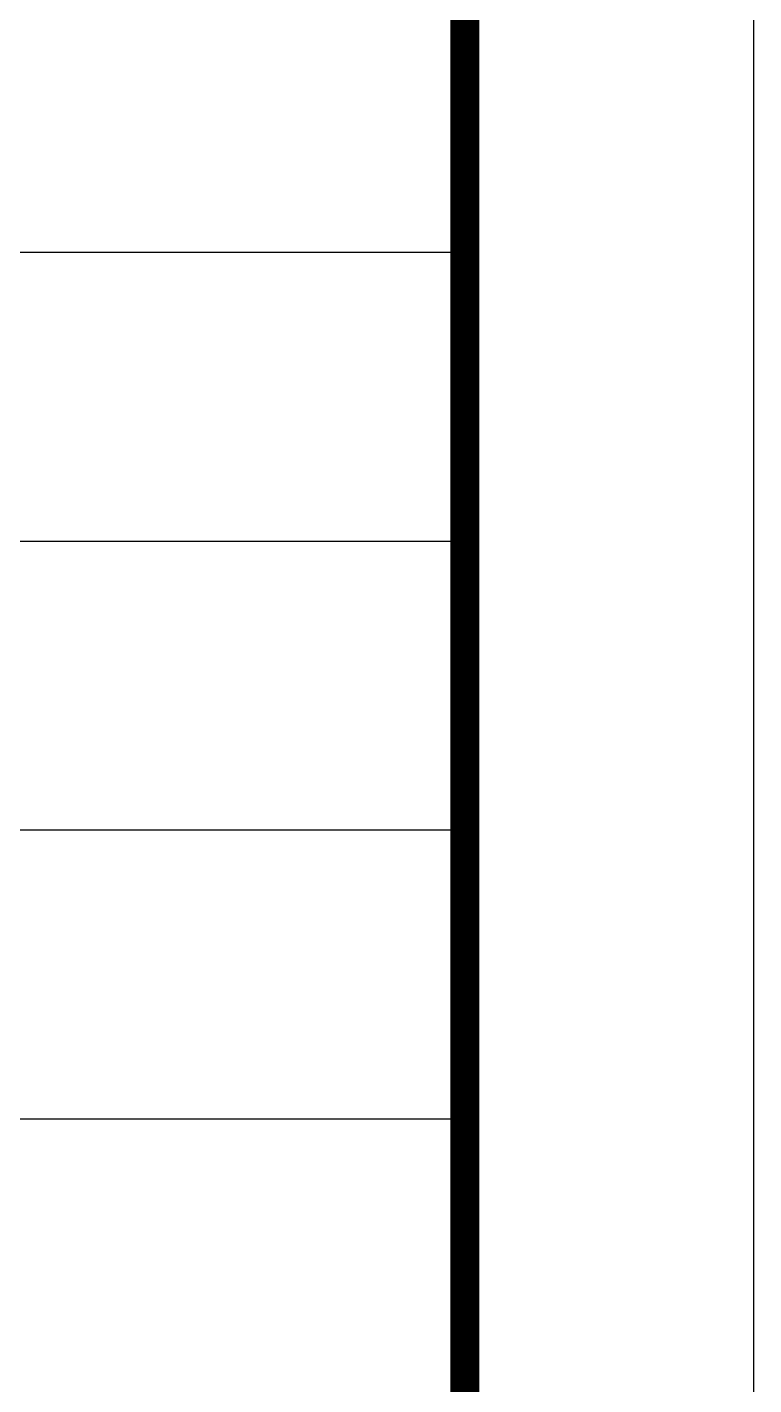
# Model space of a CAD drawing. Header units: millimetres. Extents: x 684742 to 685648, y 2544795 to 2545581.
# Drawn here: x 685628.3 to 685648.09, y 2545224.68 to 2545261.65 of the extents above; entities that cross this region are included whole.
import ezdxf

# ---------------------------------------------------------------- set-up
doc = ezdxf.new("R2010")
doc.units = ezdxf.units.MM
doc.layers.add('14', color=14, linetype='Continuous')
doc.layers.add('PUB_TITLE', color=4, linetype='Continuous')
doc.layers.add('JT-道路红线', color=7, linetype='Continuous', lineweight=5)

# ---------------------------------------------------------------- blocks, each defined once
blk = doc.blocks.new('图框')
at = {"layer": '14', "color": 14}
for p, q in [((97702, -82411), (121299, -82411)), ((97702, -84771), (121299, -84771)), ((97702, -87131), (121299, -87131)), ((97702, -89490), (121299, -89490))]:
    blk.add_line(p, q, dxfattribs=at)
at = {"layer": 'PUB_TITLE', "color": 14}
blk.add_lwpolyline([(-2490, -114031), (123660, -114031), (123660, -24931), (-2490, -24931)], close=True, dxfattribs=at)
at = {"layer": 'PUB_TITLE', "color": 14, "const_width": 236}
blk.add_lwpolyline([(3409, -111671), (121299, -111671), (121299, -27291), (3409, -27291)], close=True, dxfattribs=at)

msp = doc.modelspace()

# ---------------------------------------------------------------- linework, layer by layer
at = {"layer": 'JT-道路红线'}
msp.add_lwpolyline([(685561.564, 2545191.378, -0.000012), (685525.553, 2545185.036, -0.000109), (685523.087, 2545184.603, -0.000152), (685520.622, 2545184.171, -0.000196), (685518.158, 2545183.741, -0.000239), (685515.695, 2545183.314, -0.000283), (685513.233, 2545182.889, -0.000326), (685510.771, 2545182.468, -0.00037), (685508.31, 2545182.05, -0.000392), (685505.973, 2545181.657, -0.000392), (685503.841, 2545181.301, -0.000392), (685501.867, 2545180.976, -0.000392), (685500.022, 2545180.674, -0.000392), (685498.283, 2545180.393, -0.000392), (685496.633, 2545180.129, -0.000392), (685495.06, 2545179.88, -0.000392), (685493.554, 2545179.643, -0.000392), (685492.108, 2545179.419, -0.000392), (685490.714, 2545179.204, -0.000392), (685489.367, 2545179, -0.000392), (685488.064, 2545178.803, -0.000392), (685486.799, 2545178.615, -0.000196), (685486.18, 2545178.524, -0.019313), (685425.315, 2545171.947, -0.000217)], format="xyb", dxfattribs=at)

# ---------------------------------------------------------------- block references
at = {"xscale": 0.003333333, "yscale": 0.003333333, "zscale": 0.003333333}
msp.add_blockref('图框', (685235.89, 2545530.23), dxfattribs=at)

doc.saveas('drawing.dxf')
